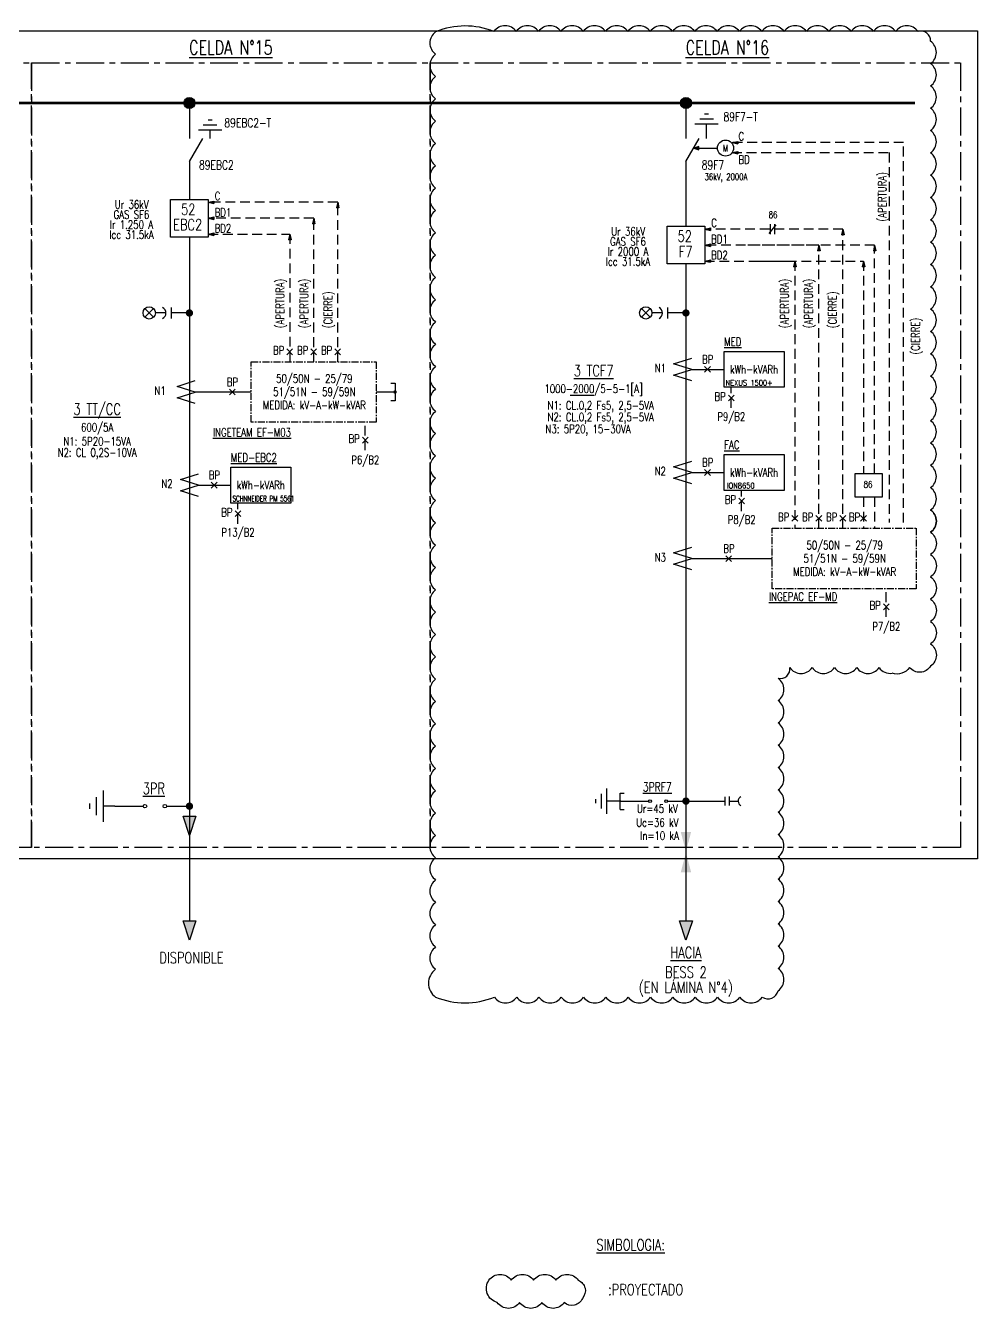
# Model space of a CAD drawing. Header units: millimetres. Extents: x -1355 to 3509, y -1443 to -567.
# Drawn here: x 2112.7 to 2283.2, y -1106.8 to -876.9 of the extents above; entities that cross this region are included whole.
import ezdxf
from ezdxf.enums import TextEntityAlignment as Align

# ---------------------------------------------------------------- set-up
doc = ezdxf.new("R2010")
doc.units = ezdxf.units.MM
doc.linetypes.add('CENTER', pattern=[2, 1.25, -0.25, 0.25, -0.25])
doc.linetypes.add('HIDDEN', pattern=[0.375, 0.25, -0.125])
for name, color, linetype in [('ACEP-E-CABLES', 200, 'Continuous'), ('ACEP-E-CONDUCTOR', 30, 'Continuous'), ('ACEP-E-DATOS', 3, 'Continuous'), ('ACEP-E-EJES', 1, 'CENTER'), ('ACEP-E-EQUIPOS', 7, 'Continuous'), ('ACEP-E-SEGMENTOS', 1, 'HIDDEN'), ('ACEP-E-SIMBOLOGIA', 6, 'Continuous'), ('ACEP-E-TEXTOS', 3, 'Continuous'), ('SIMBOLOS', 6, 'Continuous')]:
    doc.layers.add(name, color=color, linetype=linetype)
doc.styles.add('Romans_0.85', font='romans.shx', dxfattribs={"width": 0.85})

# ---------------------------------------------------------------- blocks, each defined once
blk = doc.blocks.new('Flecha')
blk.add_hatch(color=256).paths.add_polyline_path([(0, 1.66), (-0.36, 0), (0.36, 0)])
for p, q in [((0, 1.66), (-0.36, 0)), ((-0.36, 0), (0.36, 0)), ((0, 1.66), (0.36, 0))]:
    blk.add_line(p, q)
blk = doc.blocks.new('gen004')
blk.add_hatch(color=256).paths.add_polyline_path([(0, 1.16), (-0.381, 0), (0.381, 0)])
blk.add_lwpolyline([(0, 1.16), (-0.381, 0), (0.381, 0)], close=True)
blk = doc.blocks.new('diag-27')
blk.add_lwpolyline([(4.8, 3), (-4.8, 0), (4.8, -3), (-4.8, -6), (4.8, -9)])
blk = doc.blocks.new('DIAG-16')
blk.add_lwpolyline([(-1.82, -4), (0, -4), (0, 4), (-1.82, 4)])
at = {"const_width": 0.75}
blk.add_lwpolyline([(-0.38, 0, 1), (0.38, 0, 1)], format="xyb", close=True, dxfattribs=at)
blk = doc.blocks.new('DIAG-01')
for p, q in [((0, 0), (0, -2.59)), ((-3.5, -2.59), (3.5, -2.59)), ((-2.04, -4.09), (2.04, -4.09)), ((-0.58, -5.59), (0.58, -5.59))]:
    blk.add_line(p, q)

msp = doc.modelspace()

# ---------------------------------------------------------------- hatches: boundary and pattern name
at = {"layer": 'ACEP-E-CABLES'}
h = msp.add_hatch(color=256, dxfattribs=at)
h.dxf.hatch_style = 1
h.paths.add_polyline_path([(2141.03, -890.76, 1), (2143.01, -890.76, 1)])
h = msp.add_hatch(color=256, dxfattribs=at)
h.dxf.hatch_style = 1
h.paths.add_polyline_path([(2141.03, -890.76, 1), (2143.01, -890.76, 1)])
h = msp.add_hatch(color=256, dxfattribs=at)
h.dxf.hatch_style = 1
h.paths.add_polyline_path([(2230.02, -890.76, 1), (2232, -890.76, 1)])
h = msp.add_hatch(color=256, dxfattribs=at)
h.dxf.hatch_style = 1
h.paths.add_polyline_path([(2230.02, -890.76, 1), (2232, -890.76, 1)])
at = {"layer": 'ACEP-E-EQUIPOS'}
for points in [[(2231.93, -1021.42), (2230.08, -1021.42), (2231.01, -1024.9)], [(2231.94, -1028.62), (2230.08, -1028.62), (2231.01, -1025.11)]]:
    msp.add_hatch(color=256, dxfattribs=at).paths.add_polyline_path(points)

# ---------------------------------------------------------------- linework, layer by layer
for p, q in [((2134.04, -927.61), (2135.6, -929.16)), ((2134.04, -929.16), (2135.6, -927.61)), ((2223.03, -927.61), (2224.59, -929.16)), ((2223.03, -929.16), (2224.59, -927.61))]:
    msp.add_line(p, q)
at = {"color": 1}
msp.add_lwpolyline([(1650.37, -877.81), (2283.24, -877.81), (2283.24, -1026.2), (1650.37, -1026.2)], dxfattribs=at)
for points in [[(2274.85, -967.69, 0.520567), (2274.85, -963.69, 0.520567), (2274.85, -959.69, 0.520567), (2274.85, -955.69, 0.520567), (2274.85, -951.69, 0.520567), (2274.85, -947.69, 0.520567), (2274.85, -943.69, 0.520567), (2274.85, -939.69, 0.520567), (2274.85, -935.69, 0.520567), (2274.85, -931.69, 0.520567), (2274.85, -927.69, 0.520567), (2274.85, -923.69, 0.520567), (2274.85, -919.69, 0.520567), (2274.85, -915.69, 0.520567), (2274.85, -911.69, 0.520567), (2274.85, -907.69, 0.520567), (2274.85, -903.69, 0.520567), (2274.85, -899.69, 0.520567), (2274.85, -895.69, 0.520567), (2274.85, -891.69, 0.520567), (2274.85, -887.69, 0.520567), (2274.85, -883.69, 0.520567), (2274.85, -879.69, 0.520567), (2272.6, -877.94, 0.520567), (2268.6, -877.94, 0.520567), (2264.6, -877.94, 0.520567), (2260.6, -877.94, 0.520567), (2256.6, -877.94, 0.520567), (2252.6, -877.94, 0.520567), (2248.6, -877.94, 0.520567), (2244.6, -877.94, 0.520567), (2240.6, -877.94, 0.520567), (2236.6, -877.94, 0.520567), (2232.6, -877.94, 0.520567), (2228.6, -877.94, 0.520567), (2224.6, -877.94, 0.520567), (2220.6, -877.94, 0.520567), (2216.6, -877.94, 0.520567), (2212.6, -877.94, 0.520567), (2208.6, -877.94, 0.520567), (2204.6, -877.94, 0.520567), (2200.6, -877.94, 0.520567), (2196.6, -877.94, 0.195855), (2186.15, -878.01, 0.520567), (2186.15, -882.01, 0.520567), (2186.15, -886.01, 0.520567), (2186.15, -890.01, 0.520567), (2186.15, -894.01, 0.520567), (2186.15, -898.01, 0.520567), (2186.15, -902.01, 0.520567), (2186.15, -906.01, 0.520567), (2186.15, -910.01, 0.520567), (2186.15, -914.01, 0.520567), (2186.15, -918.01, 0.520567), (2186.15, -922.01, 0.520567), (2186.15, -926.01, 0.520567), (2186.15, -930.01, 0.520567), (2186.15, -934.01, 0.520567), (2186.15, -938.01, 0.520567), (2186.15, -942.01, 0.520567), (2186.15, -946.01, 0.520567), (2186.15, -950.01, 0.520567), (2186.15, -954.01, 0.520567), (2186.15, -958.01, 0.520567), (2186.15, -962.01, 0.520567), (2186.15, -966.01, 0.520567), (2186.15, -970.01, 0.520567), (2186.15, -974.01, 0.520567), (2186.15, -978.01, 0.520567), (2186.15, -982.01, 0.520567), (2186.15, -986.01, 0.520567), (2186.15, -990.01, 0.520567), (2186.15, -994.01, 0.520567), (2186.15, -998.01, 0.520567), (2186.15, -1002.01, 0.520567), (2186.15, -1006.01, 0.520567), (2186.15, -1010.01, 0.520567), (2186.15, -1014.01, 0.520567), (2186.15, -1018.01, 0.520567), (2186.15, -1022.01, 0.520567), (2186.15, -1026.01, 0.520567), (2186.15, -1030.01, 0.520567), (2186.15, -1034.01, 0.520567), (2186.15, -1038.01, 0.520567), (2186.15, -1042.01, 0.520567), (2186.15, -1046.01, 0.520567), (2186.15, -1050.99, 0.198055), (2196.67, -1050.99, 0.520567), (2200.67, -1050.99, 0.520567), (2204.67, -1050.99, 0.520567), (2208.67, -1050.99, 0.520567), (2212.67, -1050.99, 0.520567), (2216.67, -1050.99, 0.520567), (2220.67, -1050.99, 0.520567), (2224.67, -1050.99, 0.520567), (2228.67, -1050.99, 0.520567), (2232.67, -1050.99, 0.520567), (2236.67, -1050.99, 0.520567), (2240.67, -1050.99, 0.520567), (2244.67, -1050.99, 0.520567), (2247.54, -1049.86, 0.520567), (2247.54, -1045.86, 0.520567), (2247.54, -1041.86, 0.520567), (2247.54, -1037.86, 0.520567), (2247.54, -1033.86, 0.520567), (2247.54, -1029.86, 0.520567), (2247.54, -1025.86, 0.520567), (2247.54, -1021.86, 0.520567), (2247.54, -1017.86, 0.520567), (2247.54, -1013.86, 0.520567), (2247.54, -1009.86, 0.520567), (2247.54, -1005.86, 0.520567), (2247.54, -1001.86, 0.520567), (2247.54, -997.86, 0.520567), (2247.54, -993.86, 0.520567), (2249.63, -991.95, 0.520567), (2253.63, -991.95, 0.520567), (2257.63, -991.95, 0.520567), (2261.63, -991.95, 0.520567), (2265.63, -991.95, 0.2826), (2267.97, -992.96, 0.2826)], [(2274.85, -963.69, -0.520567), (2274.85, -967.69, -0.520567), (2274.85, -971.69, -0.520567), (2274.85, -975.69, -0.520567), (2274.85, -979.69, -0.520567), (2274.85, -983.69, -0.520567), (2274.85, -987.69, -0.520567), (2274.85, -991.69, -0.520567), (2271.08, -991.92, -0.32945), (2267.97, -992.96, -0.32945)]]:
    msp.add_lwpolyline(points, format="xyb", dxfattribs=at)
for points in [[(2237.86, -935.3), (2248.6, -935.3), (2248.6, -941.71), (2237.86, -941.71)], [(2237.86, -953.77), (2248.6, -953.77), (2248.6, -960.18), (2237.86, -960.18)], [(2149.45, -956.04), (2160.19, -956.04), (2160.19, -962.45), (2149.45, -962.45)]]:
    msp.add_lwpolyline(points, close=True)
msp.add_lwpolyline([(2195.7, -1101.73, -0.520567), (2199.7, -1101.73, -0.520567), (2203.7, -1101.73, -0.520567), (2207.7, -1101.73, -0.520567), (2211.7, -1101.73, -0.520567), (2212.45, -1104.99, -0.520567), (2209.19, -1105.73, -0.520567), (2205.19, -1105.73, -0.520567), (2201.19, -1105.73, -0.520567), (2197.19, -1105.73, -0.520567)], format="xyb", close=True, dxfattribs=at)
for centre in [(2134.82, -928.39), (2223.81, -928.39)]:
    msp.add_circle(centre, 1.1)
at = {"layer": 'ACEP-E-CABLES'}
for p, q in [((2142.02, -890.76), (2142.02, -897.14)), ((2231.01, -890.76), (2231.01, -897.14)), ((2142.02, -901.26), (2142.02, -908.03)), ((2231.01, -901.26), (2231.01, -912.85)), ((2142.02, -914.78), (2142.02, -1037.3)), ((2231.01, -919.6), (2231.01, -1037.3)), ((2137.81, -928.39), (2135.92, -928.39)), ((2142.02, -928.39), (2138.81, -928.39)), ((2226.8, -928.39), (2224.91, -928.39)), ((2231.01, -928.39), (2227.79, -928.39)), ((2219.31, -1015.87), (2224.32, -1015.87)), ((2227.71, -1015.87), (2238.04, -1015.87)), ((2238.84, -1015.87), (2240.37, -1015.87)), ((2128.66, -1016.78), (2133.72, -1016.78)), ((2137.92, -1016.78), (2142.29, -1016.78))]:
    msp.add_line(p, q, dxfattribs=at)
for centre in [(2142.02, -890.76), (2142.02, -890.76), (2231.01, -890.76), (2231.01, -890.76)]:
    msp.add_circle(centre, 0.992, dxfattribs=at)
at = {"layer": 'ACEP-E-CONDUCTOR'}
msp.add_line((1656.8, -890.76), (2199.95, -890.76), dxfattribs=at)
at = {"layer": 'ACEP-E-CONDUCTOR', "const_width": 0.5}
msp.add_lwpolyline([(1656.8, -890.76), (2272.06, -890.76)], dxfattribs=at)
at = {"layer": 'ACEP-E-DATOS'}
msp.add_line((2210.28, -943.13), (2214.51, -943.13), dxfattribs=at)
msp.add_lwpolyline([(2261.31, -957.13), (2266.19, -957.13), (2266.19, -961.4), (2261.31, -961.4)], close=True, dxfattribs=at)
at = {"layer": 'ACEP-E-EJES', "ltscale": 4}
for points in [[(2042.27, -883.58), (2113.72, -883.58), (2113.72, -1024.2), (2042.27, -1024.2)], [(2113.72, -883.58), (2185.16, -883.58), (2185.16, -1024.2), (2113.72, -1024.2)], [(2185.16, -883.58), (2280.23, -883.58), (2280.23, -1024.2), (2185.16, -1024.2)]]:
    msp.add_lwpolyline(points, close=True, dxfattribs=at)
at = {"layer": 'ACEP-E-EJES'}
for points in [[(2153.09, -937.12), (2175.51, -937.12), (2175.51, -947.98), (2153.09, -947.98)], [(2246.48, -966.98), (2272.27, -966.98), (2272.27, -977.84), (2246.48, -977.84)]]:
    msp.add_lwpolyline(points, close=True, dxfattribs=at)
at = {"layer": 'ACEP-E-EQUIPOS'}
for p, q in [((2234.71, -897.14), (2234.71, -895.31)), ((2142.02, -901.26), (2144.4, -897.14)), ((2231.01, -901.26), (2233.38, -897.14)), ((2138.65, -908.03), (2145.4, -908.03)), ((2138.65, -914.78), (2138.65, -908.03)), ((2145.4, -908.03), (2145.4, -914.78)), ((2145.4, -914.78), (2138.65, -914.78)), ((2227.63, -912.85), (2234.38, -912.85)), ((2227.63, -919.6), (2227.63, -912.85)), ((2234.38, -912.85), (2234.38, -919.6)), ((2234.38, -919.6), (2227.63, -919.6)), ((2138.81, -929.38), (2138.81, -927.41)), ((2227.79, -929.38), (2227.79, -927.41)), ((2219.21, -1015.87), (2218.48, -1015.87)), ((2219.21, -1014.42), (2219.93, -1014.42)), ((2219.21, -1017.36), (2219.21, -1014.42)), ((2238.04, -1016.67), (2238.04, -1015.08)), ((2238.84, -1016.66), (2238.84, -1015.07)), ((2219.21, -1017.36), (2219.93, -1017.36))]:
    msp.add_line(p, q, dxfattribs=at)
at = {"layer": 'ACEP-E-EQUIPOS', "color": 7}
for p, q in [((2160.52, -934.82), (2159.48, -935.86)), ((2159.48, -934.82), (2160.52, -935.86)), ((2164.82, -934.82), (2163.78, -935.86)), ((2163.78, -934.82), (2164.82, -935.86)), ((2169.12, -934.82), (2168.08, -935.86)), ((2168.08, -934.82), (2169.12, -935.86)), ((2234.34, -939.02), (2235.38, -937.98)), ((2235.38, -939.02), (2234.34, -937.98)), ((2149.17, -943.07), (2150.21, -942.03)), ((2150.21, -943.07), (2149.17, -942.03)), ((2175.51, -942.55), (2178.87, -942.55)), ((2239.65, -943.09), (2238.61, -944.13)), ((2238.61, -943.09), (2239.65, -944.13)), ((2174.06, -950.66), (2173.02, -951.7)), ((2173.02, -950.66), (2174.06, -951.7)), ((2234.34, -957.5), (2235.38, -956.46)), ((2235.38, -957.5), (2234.34, -956.46)), ((2145.93, -959.76), (2146.98, -958.72)), ((2146.98, -959.76), (2145.93, -958.72)), ((2241.51, -961.56), (2240.47, -962.6)), ((2240.47, -961.56), (2241.51, -962.6)), ((2151.25, -963.83), (2150.2, -964.87)), ((2150.2, -963.83), (2151.25, -964.87)), ((2251.04, -964.67), (2250, -965.72)), ((2250, -964.67), (2251.04, -965.72)), ((2255.34, -964.67), (2254.3, -965.72)), ((2254.3, -964.67), (2255.34, -965.72)), ((2259.64, -964.67), (2258.6, -965.72)), ((2258.6, -964.67), (2259.64, -965.72)), ((2263.35, -964.67), (2262.31, -965.72)), ((2262.31, -964.67), (2263.35, -965.72)), ((2238.16, -972.93), (2239.2, -971.89)), ((2239.2, -972.93), (2238.16, -971.89)), ((2267.44, -980.52), (2266.4, -981.56)), ((2266.4, -980.52), (2267.44, -981.56))]:
    msp.add_line(p, q, dxfattribs=at)
at = {"layer": 'ACEP-E-EQUIPOS', "const_width": 0.771}
for points in [[(2141.75, -928.39, -1), (2142.29, -928.39, -1)], [(2230.74, -928.39, -1), (2231.27, -928.39, -1)], [(2231.28, -1015.87, 1), (2230.74, -1015.87, 1)], [(2142.29, -1016.78, 1), (2141.75, -1016.78, 1)]]:
    msp.add_lwpolyline(points, format="xyb", close=True, dxfattribs=at)
at = {"layer": 'ACEP-E-EQUIPOS'}
msp.add_lwpolyline([(2219.1, -1015.87, 1), (2219.31, -1015.87, 1)], format="xyb", close=True, dxfattribs=at)
at = {"layer": 'ACEP-E-EQUIPOS', "const_width": 0.278}
for points in [[(2231.01, -1019.34), (2231.01, -1021.44)], [(2231.01, -1030.66), (2231.01, -1028.55)]]:
    msp.add_lwpolyline(points, dxfattribs=at)
at = {"layer": 'ACEP-E-EQUIPOS'}
for centre, radius in [((2224.58, -1015.87), 0.255), ((2227.45, -1015.87), 0.255), ((2134.04, -1016.78), 0.317), ((2137.6, -1016.78), 0.317)]:
    msp.add_circle(centre, radius, dxfattribs=at)
for centre, radius, start, end in [((2136.71, -928.39), 1.1, 296.0242, 63.1288), ((2225.7, -928.39), 1.1, 296.0242, 63.1288), ((2241.25, -1015.87), 0.887, 116.8712, 243.9758)]:
    msp.add_arc(centre, radius, start, end, dxfattribs=at)
at = {"layer": 'ACEP-E-SEGMENTOS', "linetype": 'Continuous'}
for p, q in [((2232.06, -938.5), (2237.86, -938.5)), ((2143.07, -942.55), (2153.09, -942.55)), ((2232.06, -956.98), (2237.86, -956.98)), ((2143.65, -959.24), (2149.45, -959.24)), ((2232.06, -972.41), (2246.48, -972.41))]:
    msp.add_line(p, q, dxfattribs=at)
at = {"layer": 'ACEP-E-SEGMENTOS', "color": 1, "linetype": 'HIDDEN', "ltscale": 7}
for p, q in [((2239.13, -945.41), (2239.13, -941.71)), ((2173.54, -952.96), (2173.54, -947.98)), ((2240.99, -963.89), (2240.99, -960.18)), ((2150.72, -966.16), (2150.72, -962.45)), ((2262.83, -961.4), (2262.83, -966.98)), ((2264.82, -961.4), (2264.82, -966.98)), ((2266.92, -982.82), (2266.92, -977.84))]:
    msp.add_line(p, q, dxfattribs=at)
for points in [[(2270.01, -965.95), (2270.01, -897.86), (2239.26, -897.86)], [(2239.26, -899.65), (2267.46, -899.65), (2267.46, -965.95)], [(2168.6, -937.12), (2168.6, -908.55), (2145.4, -908.55)], [(2164.3, -937.12), (2164.3, -911.41), (2145.4, -911.41)], [(2145.4, -914.26), (2160, -914.26), (2160, -937.12)], [(2259.12, -966.98), (2259.12, -913.37), (2234.38, -913.37)], [(2254.82, -966.98), (2254.82, -916.23), (2234.38, -916.23)], [(2264.82, -957.13), (2264.82, -916.23), (2241.52, -916.23)], [(2234.38, -919.08), (2250.52, -919.08), (2250.52, -966.98)], [(2243.83, -919.08), (2262.83, -919.08), (2262.83, -957.13)]]:
    msp.add_lwpolyline(points, dxfattribs=at)
at = {"layer": 'ACEP-E-SIMBOLOGIA'}
msp.add_line((2232.41, -898.83), (2236.67, -898.83), dxfattribs=at)
msp.add_circle((2238.1, -898.83), 1.44, dxfattribs=at)
at = {"layer": 'SIMBOLOS'}
for p, q in [((2246.14, -914.27), (2246.14, -912.47)), ((2246.91, -914.27), (2246.91, -912.47)), ((2247.11, -912.62), (2245.89, -914.12))]:
    msp.add_line(p, q, dxfattribs=at)

# ---------------------------------------------------------------- block references
at = {"layer": 'ACEP-E-CABLES', "xscale": -3, "yscale": 3, "zscale": 3, "rotation": 180}
for p in [(2142.02, -1018.58), (2142.02, -1037.3), (2231.01, -1037.3)]:
    msp.add_blockref('gen004', p, dxfattribs=at)
at = {"layer": 'ACEP-E-EQUIPOS'}
for name, p, xscale, yscale, zscale, rotation in [('DIAG-01', (2145.73, -897.14), -0.5992123849531478, 0.5992123849531478, 0.5992123849531478, 180), ('DIAG-01', (2234.71, -896.06), -0.5992123849531478, 0.5992123849531478, 0.5992123849531478, 180), ('Flecha', (2240.29, -897.86), -0.6187551289900028, 0.6187551289900028, 0.6187551289899841, 90), ('Flecha', (2240.29, -899.65), -0.6187551289900028, 0.6187551289900028, 0.6187551289899841, 90), ('Flecha', (2146.42, -908.55), -0.6187551289900028, 0.6187551289900028, 0.6187551289899841, 90), ('Flecha', (2146.42, -911.41), -0.6187551289900028, 0.6187551289900028, 0.6187551289899841, 90), ('Flecha', (2146.42, -914.26), -0.6187551289900028, 0.6187551289900028, 0.6187551289899841, 90), ('Flecha', (2235.41, -913.37), -0.6187551289900028, 0.6187551289900028, 0.6187551289899841, 90), ('Flecha', (2235.41, -916.23), -0.6187551289900028, 0.6187551289900028, 0.6187551289899841, 90), ('Flecha', (2235.41, -919.08), -0.6187551289900028, 0.6187551289900028, 0.6187551289899841, 90), ('diag-27', (2230.43, -939.52), -0.3391304347826463, 0.3391304347825894, 0.3391304347826088, 180), ('diag-27', (2141.44, -943.57), -0.3391304347826463, 0.3391304347825894, 0.3391304347826088, 180), ('diag-27', (2230.43, -958), -0.3391304347826463, 0.3391304347825894, 0.3391304347826088, 180), ('diag-27', (2142.02, -960.26), -0.3391304347826463, 0.3391304347825894, 0.3391304347826088, 180), ('diag-27', (2230.43, -973.43), -0.3391304347826463, 0.3391304347825894, 0.3391304347826088, 180), ('DIAG-01', (2218.48, -1015.87), -0.6443450905470758, 0.6443450905470758, 0.6443450905470757, 270), ('DIAG-01', (2128.66, -1016.78), -0.8000000000000114, 0.8000000000000114, 0.8000000000000113, 270)]:
    msp.add_blockref(name, p, dxfattribs=dict(at, xscale=xscale, yscale=yscale, zscale=zscale, rotation=rotation))
at = {"layer": 'ACEP-E-EQUIPOS', "xscale": -0.6187551289899602, "yscale": 0.6187551289900028, "zscale": 0.6187551289900045}
for p in [(2168.6, -909.57), (2164.3, -912.43), (2160, -915.29), (2259.12, -914.39), (2254.82, -917.25), (2264.82, -917.25), (2250.52, -920.11), (2262.83, -920.11)]:
    msp.add_blockref('Flecha', p, dxfattribs=at)
at = {"layer": 'ACEP-E-EQUIPOS', "color": 7, "xscale": -0.4028471749534219, "yscale": 0.4028471749534643, "zscale": 0.4028471749534643, "rotation": 180}
msp.add_blockref('DIAG-16', (2178.87, -942.55), dxfattribs=at)
at = {"layer": 'ACEP-E-SIMBOLOGIA', "xscale": 0.7989721011157976, "yscale": 0.7989721011157976, "zscale": 0.7989721011157976, "rotation": 90}
msp.add_blockref('gen004', (2233.34, -898.83), dxfattribs=at)

# ---------------------------------------------------------------- texts
at = {"layer": 'ACEP-E-TEXTOS', "color": 7, "style": 'Romans_0.85', "width": 0.75}
for s, height, p in [('%%UCELDA N°15', 2.5, (2149.44, -882.08)), ('%%UCELDA N°16', 2.5, (2238.43, -882.08)), ('89EBC2-T', 1.598, (2152.47, -895.11)), ('89F7-T', 1.598, (2240.82, -894.03)), ('89EBC2', 1.598, (2146.85, -902.67)), ('89F7', 1.598, (2235.84, -902.67)), ('%%U3 TCF7', 2, (2214.46, -939.72)), ('%%U3 TT/CC', 2, (2125.48, -946.64)), ('DISPONIBLE', 2, (2142.39, -1044.93)), ('%%UHACIA', 2, (2231.01, -1044.01)), ('BESS 2', 2, (2231.01, -1047.51)), ('(EN LÁMINA N°4)', 2, (2230.99, -1050.24)), ('%%USIMBOLOGIA:', 2, (2221.1, -1096.4)), (':PROYECTADO', 2, (2223.79, -1104.42))]:
    msp.add_text(s, height=height, dxfattribs=at).set_placement(p, align=Align.CENTER)
at = {"layer": 'ACEP-E-TEXTOS', "style": 'Romans_0.85', "width": 0.75}
for s, height, p in [('C', 1.5, (2240.42, -897.48)), ('BD', 1.5, (2240.42, -901.66)), ('C', 1.5, (2146.55, -908.17)), ('BD1', 1.5, (2146.53, -911.1)), ('BD2', 1.5, (2146.53, -913.95)), ('C', 1.5, (2235.54, -912.99)), ('BD1', 1.5, (2235.52, -915.91)), ('BD2', 1.5, (2235.52, -918.77)), ('%%UMED', 1.5, (2237.86, -934.3)), ('N1', 1.5, (2225.39, -939)), ('N1', 1.5, (2135.75, -943.06)), ('%%UINGETEAM EF-M03', 1.5, (2146.24, -950.53)), ('%%UFAC', 1.5, (2237.86, -952.77)), ('%%UMED-EBC2', 1.5, (2149.45, -955.04)), ('N2', 1.5, (2225.39, -957.48)), ('N2', 1.5, (2136.98, -959.75)), ('86', 1.208, (2262.86, -959.72)), ('N3', 1.5, (2225.39, -972.92)), ('%%UINGEPAC EF-MD', 1.5, (2245.88, -979.97))]:
    msp.add_text(s, height=height, dxfattribs=at).set_placement(p)
msp.add_text('M', height=1.2, dxfattribs=at).set_placement((2238.1, -898.83), align=Align.MIDDLE)
for s, height, p in [('36kV, 2000A', 1.1985, (2238.18, -904.57)), ('GAS SF6', 1.5, (2131.63, -911.5)), ('Ur 36kV', 1.5, (2131.67, -909.7)), ('86', 1.198, (2246.62, -911.38)), ('Ir 1.250 A', 1.5, (2131.63, -913.3)), ('Icc 31.5kA', 1.5, (2131.63, -915.1)), ('GAS SF6', 1.5, (2220.62, -916.32)), ('Ur 36kV', 1.5, (2220.65, -914.52)), ('Ir 2000 A', 1.5, (2220.62, -918.12)), ('Icc 31.5kA', 1.5, (2220.62, -919.92)), ('BP', 1.5, (2158, -935.84)), ('BP', 1.5, (2162.3, -935.84)), ('BP', 1.5, (2166.6, -935.84)), ('BP', 1.5, (2234.91, -937.45)), ('BP', 1.5, (2149.73, -941.5)), ('1000-2000/5-5-1[A]', 1.5, (2214.46, -942.72)), ('N1: CL.0,2 Fs5, 2,5-5VA', 1.5, (2215.73, -945.71)), ('BP', 1.5, (2237.13, -944.11)), ('N2: CL.0,2 Fs5, 2,5-5VA', 1.5, (2215.73, -947.8)), ('600/5A', 1.5, (2125.48, -949.64)), ('N3: 5P20, 15-30VA', 1.5, (2213.47, -949.92)), ('N1: 5P20-15VA', 1.5, (2125.48, -952.14)), ('BP', 1.5, (2171.54, -951.68)), ('N2: CL 0,2S-10VA', 1.5, (2125.48, -954.14)), ('BP', 1.5, (2234.91, -955.93)), ('BP', 1.5, (2146.5, -958.19)), ('BP', 1.5, (2238.99, -962.58)), ('BP', 1.5, (2148.72, -964.85)), ('BP', 1.5, (2248.52, -965.7)), ('BP', 1.5, (2252.82, -965.7)), ('BP', 1.5, (2257.12, -965.7)), ('BP', 1.5, (2261.23, -965.7)), ('BP', 1.5, (2238.72, -971.36)), ('BP', 1.5, (2264.92, -981.54)), ('Ur=45 kV', 1.5, (2225.89, -1017.97)), ('Uc=36 kV', 1.5, (2225.88, -1020.46)), ('In=10 kA', 1.5, (2226.28, -1022.82))]:
    msp.add_text(s, height=height, dxfattribs=at).set_placement(p, align=Align.CENTER)
for s, p in [('(APERTURA)', (2266.93, -912.01)), ('(APERTURA)', (2159, -931.12)), ('(APERTURA)', (2163.3, -931.12)), ('(APERTURA)', (2249.42, -931.12)), ('(APERTURA)', (2253.72, -931.12)), ('(CIERRE)', (2167.6, -931.12)), ('(CIERRE)', (2258.02, -931.12)), ('(CIERRE)', (2272.9, -935.85))]:
    msp.add_text(s, height=1.5, rotation=90, dxfattribs=at).set_placement(p)
at = {"layer": 'ACEP-E-TEXTOS', "color": 7, "style": 'Romans_0.85', "width": 0.75}
for s, p in [('52', (2140.52, -910.81)), ('EBC2', (2139.09, -913.57)), ('52', (2229.51, -915.63)), ('F7', (2229.73, -918.39))]:
    msp.add_text(s, height=2, dxfattribs=at).set_placement(p)
at = {"layer": 'ACEP-E-TEXTOS', "style": 'Romans_0.85', "width": 0.75}
for s, height, p in [('kWh-kVARh', 1.5, (2243.23, -938.5)), ('50/50N - 25/79', 1.5, (2164.41, -940.14)), ('51/51N - 59/59N', 1.5, (2164.41, -942.52)), ('NEXUS 1500+', 1, (2242.32, -940.91)), ('MEDIDA: kV-A-kW-kVAR', 1.5, (2164.41, -944.9)), ('kWh-kVARh', 1.5, (2243.23, -956.98)), ('kWh-kVARh', 1.5, (2154.82, -959.24)), ('ION8650', 1, (2240.83, -959.33)), ('50/50N - 25/79', 1.5, (2259.46, -970)), ('51/51N - 59/59N', 1.5, (2259.46, -972.38)), ('MEDIDA: kV-A-kW-kVAR', 1.5, (2259.46, -974.76))]:
    msp.add_text(s, height=height, dxfattribs=at).set_placement(p, align=Align.MIDDLE_CENTER)
for s, p in [('P9/B2', (2239.13, -946.21)), ('P6/B2', (2173.54, -953.96)), ('P8/B2', (2240.99, -964.68)), ('P13/B2', (2150.72, -966.95)), ('P7/B2', (2266.92, -983.82))]:
    msp.add_text(s, height=1.5, dxfattribs=at).set_placement(p, align=Align.TOP_CENTER)
at = {"layer": 'ACEP-E-TEXTOS', "style": 'Romans_0.85', "width": 0.6}
msp.add_text('SCHNNEIDER PM 5561', height=1, dxfattribs=at).set_placement((2149.75, -961.65), align=Align.MIDDLE_LEFT)
at = {"layer": 'ACEP-E-TEXTOS', "color": 7, "style": 'Romans_0.85', "width": 0.75}
for s, height, p in [('%%U3PR', 2, (2135.64, -1015.2)), ('%%U3PRF7', 1.611, (2225.87, -1014.61))]:
    msp.add_text(s, height=height, dxfattribs=at).set_placement(p, align=Align.BOTTOM_CENTER)

doc.saveas('drawing.dxf')
